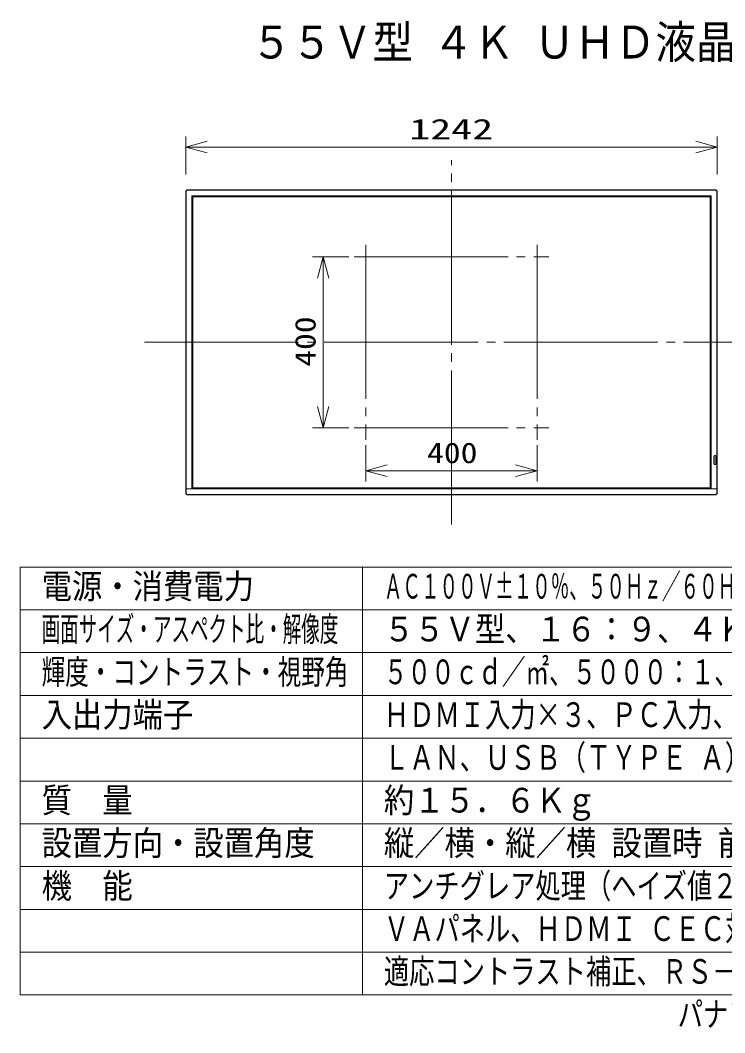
# Model space of a CAD drawing. Units: millimetres on the paper. Extents: x -62 to 65, y -59 to 59.
# Drawn here: x -62.5 to 19.8, y -59 to 59.3 of the extents above; entities that cross this region are included whole.
import ezdxf
from ezdxf.enums import TextEntityAlignment as Align

# ---------------------------------------------------------------- set-up
doc = ezdxf.new("R2010")
doc.units = ezdxf.units.MM
doc.linetypes.add('LONG_CHAIN', pattern=[21, 18, -1, 1, -1])
doc.layers.add('0-0_MOJI1', color=7, linetype='Continuous')
doc.layers.add('0-1_相当品', color=4, linetype='Continuous')
for name, color, linetype, lineweight in [('0-2_GAIKEI', 4, 'Continuous', 9), ('0-3_SUNPOU', 7, 'Continuous', 9), ('0-4_0', 7, 'Continuous', 9), ('0-5_WAKU', 4, 'Continuous', 9)]:
    doc.layers.add(name, color=color, linetype=linetype, lineweight=lineweight)
doc.styles.add('ＭＳ ゴシック', font='')
doc.styles.get('ＭＳ ゴシック').set_extended_font_data('MS Gothic')

# ---------------------------------------------------------------- blocks, each defined once
blk = doc.blocks.new('_Open30')
at = {"layer": '0-4_0'}
blk.add_line((0, 0), (-1, 0), dxfattribs=at)
blk.add_lwpolyline([(-1, 0.2679), (0, 0), (-1, -0.2679)], dxfattribs=at)

msp = doc.modelspace()

# ---------------------------------------------------------------- linework, layer by layer
at = {"layer": '0-2_GAIKEI', "color": 134, "linetype": 'LONG_CHAIN'}
for p, q in [((-12.099, 0.371), (-12.099, 42.942)), ((-22.099, 33.039), (-22.099, 10.274)), ((-2.099, 33.039), (-2.099, 10.274)), ((-23.482, 31.656), (-0.717, 31.656)), ((-47.969, 21.656), (23.77, 21.656)), ((-23.482, 11.656), (-0.717, 11.656))]:
    msp.add_line(p, q, dxfattribs=at)
at = {"layer": '0-2_GAIKEI', "color": 7}
for p, q in [((-43.149, 4.064), (-43.149, 39.249)), ((-42.924, 39.474), (18.726, 39.474)), ((18.951, 39.249), (18.951, 4.064)), ((18.726, 3.839), (-42.924, 3.839))]:
    msp.add_line(p, q, dxfattribs=at)
at = {"layer": '0-2_GAIKEI'}
for p, q in [((-43.109, 39.249), (-43.149, 39.249)), ((-43.109, 39.249), (-43.109, 4.064)), ((-42.924, 39.474), (-42.924, 39.434)), ((18.726, 39.434), (-42.924, 39.434)), ((18.726, 39.434), (18.726, 39.474)), ((18.951, 39.249), (18.911, 39.249)), ((18.911, 4.064), (18.911, 39.249)), ((18.256, 38.779), (-42.454, 38.779)), ((-42.454, 4.534), (-42.454, 38.779)), ((18.256, 4.534), (18.256, 38.779)), ((18.58, 8.319), (18.58, 7.494)), ((18.584, 8.317), (18.584, 7.488)), ((18.587, 8.317), (18.584, 8.317)), ((18.587, 8.317), (18.587, 7.488)), ((18.802, 7.488), (18.802, 8.317)), ((18.805, 8.317), (18.802, 8.317)), ((18.805, 7.488), (18.805, 8.317)), ((18.81, 7.494), (18.81, 8.319)), ((18.584, 7.488), (18.587, 7.488)), ((18.802, 7.488), (18.805, 7.488)), ((18.951, 4.534), (-43.149, 4.534)), ((-43.149, 4.064), (-43.109, 4.064)), ((-42.924, 3.879), (-42.924, 3.839)), ((-42.924, 3.879), (18.726, 3.879)), ((18.726, 3.839), (18.726, 3.879)), ((18.911, 4.064), (18.951, 4.064))]:
    msp.add_line(p, q, dxfattribs=at)
msp.add_lwpolyline([(18.131, 38.659), (-42.329, 38.659), (-42.329, 4.654), (18.131, 4.654)], close=True, dxfattribs=at)
at = {"layer": '0-2_GAIKEI', "color": 7}
for centre, radius, start, end in [((-42.921, 39.249), 0.228, 174.21545, 180), ((-42.924, 39.25), 0.225, 168.44915, 174.21117), ((-42.925, 39.25), 0.224, 162.7357, 168.44596), ((-42.926, 39.25), 0.224, 157.08527, 162.73365), ((-42.925, 39.25), 0.224, 151.49818, 157.08426), ((-42.924, 39.249), 0.225, 145.96629, 151.49803), ((-42.924, 39.249), 0.226, 140.47489, 145.96679), ((-42.923, 39.248), 0.226, 135.0048, 140.47577), ((-42.923, 39.248), 0.226, 129.53461, 135.00581), ((-42.924, 39.249), 0.226, 124.04294, 129.53549), ((-42.924, 39.25), 0.225, 118.51063, 124.04342), ((-42.924, 39.25), 0.224, 112.92299, 118.51047), ((-42.925, 39.251), 0.223, 107.27192, 112.92197), ((-42.925, 39.251), 0.224, 101.55775, 107.26985), ((-42.924, 39.249), 0.225, 95.79064, 101.55455), ((-42.924, 39.246), 0.228, 90, 95.78633), ((18.726, 39.247), 0.227, 84.20592, 90), ((18.726, 39.25), 0.224, 78.43198, 84.20161), ((18.727, 39.251), 0.223, 72.71278, 78.42878), ((18.726, 39.251), 0.223, 67.05848, 72.71073), ((18.726, 39.251), 0.224, 61.46928, 67.05747), ((18.726, 39.25), 0.225, 55.93689, 61.46915), ((18.725, 39.249), 0.226, 50.44635, 55.9374), ((18.725, 39.249), 0.226, 44.97826, 50.44726), ((18.725, 39.248), 0.226, 39.51095, 44.9793), ((18.725, 39.249), 0.226, 34.02277, 39.51186), ((18.726, 39.249), 0.225, 28.49433, 34.02329), ((18.727, 39.25), 0.224, 22.91067, 28.4942), ((18.727, 39.25), 0.224, 17.26345, 22.90968), ((18.727, 39.25), 0.224, 11.55276, 17.26141), ((18.726, 39.25), 0.225, 5.78856, 11.54958), ((18.723, 39.249), 0.228, 0, 5.78427), ((-42.921, 4.064), 0.228, 180, 185.78455), ((-42.924, 4.063), 0.225, 185.78883, 191.55085), ((-42.925, 4.063), 0.224, 191.55404, 197.2643), ((-42.926, 4.063), 0.224, 197.26635, 202.91473), ((-42.925, 4.063), 0.224, 202.91574, 208.50182), ((-42.924, 4.064), 0.225, 208.50197, 214.03371), ((-42.924, 4.064), 0.226, 214.03321, 219.52511), ((-42.923, 4.064), 0.226, 219.52423, 224.9952), ((-42.923, 4.064), 0.226, 224.99419, 230.46539), ((-42.924, 4.064), 0.226, 230.46451, 235.95706), ((-42.924, 4.063), 0.225, 235.95658, 241.48937), ((-42.924, 4.063), 0.224, 241.48953, 247.07701), ((-42.925, 4.062), 0.223, 247.07803, 252.72808), ((-42.925, 4.062), 0.224, 252.73015, 258.44225), ((-42.924, 4.063), 0.225, 258.44545, 264.20936), ((-42.924, 4.067), 0.228, 264.21367, 270), ((18.726, 4.066), 0.227, 270, 275.79408), ((18.726, 4.063), 0.224, 275.79839, 281.56802), ((18.727, 4.062), 0.223, 281.57122, 287.28722), ((18.726, 4.062), 0.223, 287.28927, 292.94152), ((18.726, 4.062), 0.224, 292.94253, 298.53072), ((18.726, 4.063), 0.225, 298.53085, 304.06311), ((18.725, 4.064), 0.226, 304.0626, 309.55365), ((18.725, 4.064), 0.226, 309.55274, 315.02174), ((18.725, 4.064), 0.226, 315.0207, 320.48905), ((18.725, 4.064), 0.226, 320.48814, 325.97723), ((18.726, 4.064), 0.225, 325.97671, 331.50567), ((18.727, 4.063), 0.224, 331.5058, 337.08933), ((18.727, 4.063), 0.224, 337.09032, 342.73655), ((18.727, 4.063), 0.224, 342.73859, 348.44724), ((18.726, 4.063), 0.225, 348.45042, 354.21144), ((18.723, 4.064), 0.228, 354.21573, 0)]:
    msp.add_arc(centre, radius, start, end, dxfattribs=at)
at = {"layer": '0-2_GAIKEI'}
for centre, radius, start, end in [((-42.923, 39.249), 0.187, 168.48597, 180), ((-42.925, 39.25), 0.184, 157.10391, 168.46038), ((-42.925, 39.25), 0.184, 145.97095, 157.0951), ((-42.924, 39.249), 0.186, 135.00049, 145.97395), ((-42.924, 39.249), 0.186, 124.03367, 135.00761), ((-42.924, 39.25), 0.184, 112.91104, 124.03667), ((-42.925, 39.25), 0.184, 101.54324, 112.90222), ((-42.924, 39.248), 0.186, 90, 101.51763), ((18.726, 39.248), 0.186, 78.46871, 90), ((18.726, 39.251), 0.184, 67.08828, 78.4436), ((18.726, 39.25), 0.185, 55.96721, 67.08025), ((18.725, 39.249), 0.186, 45.01157, 55.971), ((18.725, 39.249), 0.186, 34.05615, 45.01935), ((18.726, 39.249), 0.185, 22.93678, 34.05958), ((18.727, 39.25), 0.184, 11.56159, 22.92808), ((18.725, 39.249), 0.186, 0, 11.53569), ((18.696, 8.319), 0.116, 168.47511, 180), ((18.694, 8.32), 0.114, 157.07957, 168.44887), ((18.695, 8.317), 0.111, 168.44594, 180), ((18.694, 8.318), 0.11, 157.05919, 168.4207), ((18.695, 8.317), 0.108, 168.4728, 180), ((18.694, 8.319), 0.115, 145.9372, 157.07027), ((18.694, 8.318), 0.106, 157.0856, 168.44713), ((18.695, 8.317), 0.111, 134.98407, 157.03285), ((18.695, 8.317), 0.107, 134.97096, 157.06047), ((18.695, 8.319), 0.115, 134.96451, 145.93999), ((18.695, 8.319), 0.115, 124.00314, 134.97173), ((18.695, 8.317), 0.111, 112.98421, 135.04013), ((18.695, 8.317), 0.107, 112.93281, 135.01784), ((18.695, 8.32), 0.115, 112.89167, 124.00652), ((18.694, 8.32), 0.114, 101.53646, 112.88347), ((18.694, 8.318), 0.11, 101.58751, 112.95662), ((18.694, 8.318), 0.106, 101.55054, 112.90818), ((18.695, 8.318), 0.116, 90, 101.51153), ((18.695, 8.317), 0.111, 90, 101.56202), ((18.695, 8.317), 0.108, 90, 101.52511), ((18.695, 8.318), 0.116, 78.49306, 90), ((18.695, 8.317), 0.111, 78.43332, 90), ((18.695, 8.316), 0.108, 78.47887, 90), ((18.695, 8.318), 0.106, 67.09479, 78.45331), ((18.695, 8.318), 0.11, 67.02248, 78.40712), ((18.695, 8.32), 0.114, 67.12311, 78.46813), ((18.695, 8.317), 0.107, 44.9778, 67.07026), ((18.695, 8.318), 0.11, 55.8849, 67.01384), ((18.695, 8.32), 0.115, 56.00007, 67.11485), ((18.694, 8.317), 0.111, 44.92936, 55.88861), ((18.694, 8.319), 0.115, 45.03358, 56.00336), ((18.695, 8.317), 0.107, 22.93039, 45.02326), ((18.694, 8.317), 0.111, 22.90982, 44.95672), ((18.695, 8.319), 0.115, 34.06346, 45.04072), ((18.695, 8.319), 0.115, 22.93139, 34.06619), ((18.695, 8.318), 0.106, 11.54692, 22.9058), ((18.695, 8.318), 0.11, 11.54631, 22.88733), ((18.694, 8.317), 0.108, 0, 11.52134), ((18.696, 8.32), 0.114, 11.55151, 22.92204), ((18.694, 8.317), 0.111, 0, 11.52162), ((18.694, 8.319), 0.116, 0, 11.52524), ((18.695, 7.494), 0.116, 180, 191.54679), ((18.694, 7.494), 0.114, 191.57221, 202.93535), ((18.695, 7.488), 0.108, 180, 191.55072), ((18.694, 7.494), 0.115, 202.94337, 214.05586), ((18.694, 7.488), 0.106, 191.57549, 202.9304), ((18.695, 7.488), 0.108, 202.9559, 224.99805), ((18.695, 7.495), 0.116, 214.05178, 225.00366), ((18.695, 7.495), 0.116, 224.99539, 235.94737), ((18.695, 7.488), 0.107, 224.94231, 247.00732), ((18.695, 7.494), 0.115, 235.9433, 247.05607), ((18.694, 7.493), 0.114, 247.0641, 258.42758), ((18.694, 7.487), 0.106, 247.03562, 258.41092), ((18.695, 7.495), 0.116, 258.45302, 270), ((18.695, 7.488), 0.108, 258.4369, 270), ((18.695, 7.495), 0.116, 270, 281.54238), ((18.695, 7.488), 0.108, 270, 281.55911), ((18.695, 7.487), 0.106, 281.58522, 292.9614), ((18.695, 7.493), 0.114, 281.56782, 292.92931), ((18.695, 7.488), 0.107, 292.98961, 315.06205), ((18.695, 7.494), 0.115, 292.9374, 304.05011), ((18.694, 7.495), 0.116, 304.04612, 314.9993), ((18.695, 7.488), 0.107, 315.00773, 337.05325), ((18.694, 7.495), 0.116, 314.99111, 325.94476), ((18.695, 7.494), 0.115, 325.94075, 337.05498), ((18.695, 7.488), 0.106, 337.0782, 348.43046), ((18.694, 7.488), 0.108, 348.45515, 0), ((18.696, 7.494), 0.114, 337.06304, 348.42741), ((18.694, 7.494), 0.116, 348.45285, 0), ((-42.923, 4.064), 0.186, 180, 191.51695), ((-42.925, 4.063), 0.184, 191.54255, 202.90047), ((-42.925, 4.063), 0.184, 202.90926, 214.03371), ((-42.924, 4.064), 0.186, 214.03067, 225.00358), ((-42.924, 4.064), 0.186, 224.99642, 235.96933), ((-42.924, 4.063), 0.184, 235.96629, 247.09074), ((-42.925, 4.063), 0.184, 247.09953, 258.45745), ((-42.924, 4.065), 0.186, 258.48305, 270), ((18.726, 4.065), 0.186, 270, 281.53061), ((18.726, 4.062), 0.184, 281.5557, 292.90997), ((18.726, 4.063), 0.185, 292.91797, 304.02984), ((18.725, 4.064), 0.186, 304.026, 314.9844), ((18.725, 4.064), 0.186, 314.97658, 325.93923), ((18.726, 4.064), 0.184, 325.93577, 337.05885), ((18.727, 4.063), 0.184, 337.06753, 348.43548), ((18.725, 4.064), 0.186, 348.46139, 0)]:
    msp.add_arc(centre, radius, start, end, dxfattribs=at)
at = {"layer": '0-3_SUNPOU'}
for p, q in [((-43.149, 41.249), (-43.149, 45.724)), ((18.951, 41.249), (18.951, 45.724)), ((-40.649, 44.474), (16.451, 44.474)), ((-24.099, 31.656), (-28.349, 31.656)), ((-27.099, 29.156), (-27.099, 14.156)), ((-24.099, 11.656), (-28.349, 11.656)), ((-22.099, 9.656), (-22.099, 5.406)), ((-2.099, 9.656), (-2.099, 5.406)), ((-19.599, 6.656), (-4.599, 6.656))]:
    msp.add_line(p, q, dxfattribs=at)
at = {"layer": '0-5_WAKU', "color": 3}
for p, q in [((-62.5, -54.6), (-62.5, -4.6)), ((62.5, -4.6), (-62.5, -4.6)), ((-22.5, -54.6), (-22.5, -4.6)), ((-62.5, -54.6), (62.5, -54.6))]:
    msp.add_line(p, q, dxfattribs=at)
at = {"layer": '0-5_WAKU'}
for p, q in [((62.5, -9.6), (-62.5, -9.6)), ((62.5, -14.6), (-62.5, -14.6)), ((62.5, -19.6), (-62.5, -19.6)), ((62.5, -24.6), (-62.5, -24.6)), ((-62.5, -29.6), (62.5, -29.6)), ((-62.5, -34.6), (62.5, -34.6)), ((-62.5, -39.6), (62.5, -39.6)), ((-62.5, -44.6), (62.5, -44.6)), ((-62.5, -49.6), (62.5, -49.6))]:
    msp.add_line(p, q, dxfattribs=at)

# ---------------------------------------------------------------- block references
at = {"layer": '0-3_SUNPOU', "xscale": 2.5, "yscale": 2.5}
for p, rotation in [((-43.149, 44.474), 180), ((-27.099, 31.656), 90), ((-27.099, 11.656), 270), ((-22.099, 6.656), 180)]:
    msp.add_blockref('_Open30', p, dxfattribs=dict(at, rotation=rotation))
for p in [(18.951, 44.474), (-2.099, 6.656)]:
    msp.add_blockref('_Open30', p, dxfattribs=at)

# ---------------------------------------------------------------- texts
at = {"layer": '0-0_MOJI1', "style": 'ＭＳ ゴシック'}
for s, height, width, p in [('５５Ｖ型 ４Ｋ ＵＨＤ液晶ディスプレイ', 3.849, 0.9, (-35.5, 53.66)), ('電源・消費電力', 2.889, 0.9, (-60, -9.155)), ('ＡＣ１００Ｖ±１０％、５０Ｈｚ／６０Ｈｚ、１４２Ｗ（動作時平均消費電力１３８Ｗ）', 2.889, 0.55, (-20, -9.155)), ('画面サイズ・アスペクト比・解像度', 2.889, 0.55, (-60, -14.155)), ('５５Ｖ型、１６：９、４Ｋ ３８４０×２１６０', 2.889, 0.9, (-20, -14.155)), ('輝度・コントラスト・視野角', 2.889, 0.7, (-60, -19.155)), ('５００ｃｄ／㎡、５０００：１、１７８°／１７８°（ＣＲ＞１０）', 2.889, 0.7, (-20, -19.155)), ('入出力端子', 2.889, 0.9, (-60, -24.155)), ('ＨＤＭＩ入力×３、ＰＣ入力、シリアル入力、音声入力/出力、', 2.889, 0.75, (-20, -24.155)), ('ＬＡＮ、ＵＳＢ（ＴＹＰＥ Ａ）ＵＳＢ２．０対応', 2.886, 0.75, (-20, -29.155)), ('質\u3000量', 2.889, 0.9, (-60, -34.155)), ('約１５．６Ｋｇ', 2.889, 0.9, (-20, -34.155)), ('設置方向・設置角度', 2.889, 0.9, (-60, -39.155)), ('縦／横・縦／横 設置時 前傾／後傾０～２０度', 2.889, 0.9, (-20, -39.155)), ('機\u3000能', 2.889, 0.9, (-60, -44.155)), ('アンチグレア処理（ヘイズ値２５％）、稼働時間１８時間／日、', 2.886, 0.75, (-20, -44.155)), ('ＶＡパネル、ＨＤＭＩ ＣＥＣ対応、パワーマネジメント機能、', 2.889, 0.75, (-20, -49.155)), ('適応コントラスト補正、ＲＳ－２３２Ｃ／ＰＪＬｉｎｋ対応', 2.886, 0.75, (-20, -54.155))]:
    msp.add_text(s, height=height, dxfattribs=dict(at, width=width)).set_placement(p, align=Align.BOTTOM_LEFT)
at = {"layer": '0-1_相当品', "style": 'ＭＳ ゴシック', "width": 0.75}
msp.add_text('パナソニック：ＴＨ－５５ＦＱ１ＪＡ', height=2.889, dxfattribs=at).set_placement((14.34, -59.155), align=Align.BOTTOM_LEFT)
at = {"layer": '0-3_SUNPOU', "style": 'ＭＳ ゴシック'}
for s, width, p in [('1242', 1.5, (-17.04, 44.637)), ('400', 1.2, (-14.956, 6.819))]:
    msp.add_text(s, height=2.405, dxfattribs=dict(at, width=width)).set_placement(p, align=Align.BOTTOM_LEFT)
at = {"layer": '0-3_SUNPOU', "style": 'ＭＳ ゴシック', "width": 1.2}
msp.add_text('400', height=2.405, rotation=90, dxfattribs=at).set_placement((-27.262, 18.799), align=Align.BOTTOM_LEFT)

doc.saveas('drawing.dxf')
